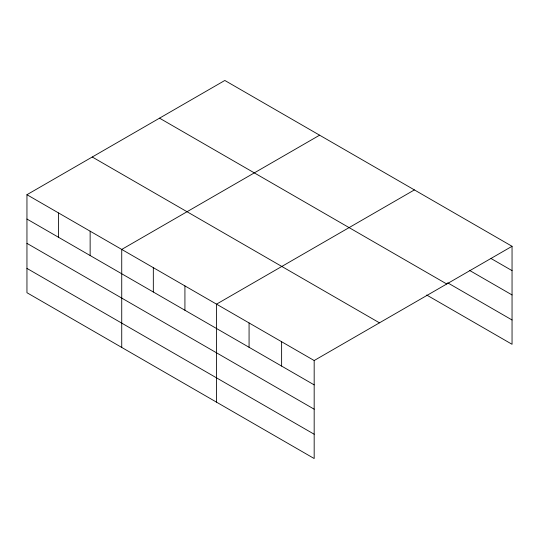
<?xml version="1.0" encoding="UTF-8"?>
<svg xmlns="http://www.w3.org/2000/svg" width="539" height="539" viewBox="0 0 539 539"><rect width="100%" height="100%" fill="white"/><g stroke="black" fill="none" stroke-linecap="round" stroke-linejoin="round"><path stroke-width="0.81" d="M26.95 194.707L314.176 360.53L314.176 458.534L26.95 292.711L26.95 194.707L224.824 80.466L512.05 246.289L512.05 344.293L426.693 295.015M319.614 135.188L121.733 249.429L121.733 347.433M414.397 189.91L216.516 304.151L216.516 402.155M314.176 360.53L512.05 246.289M491.069 258.525L512.05 270.632M469.368 270.302L512.05 294.941M447.666 282.813L512.05 319.984M159.531 118.162L446.75 283.992M92.25 157.004L379.469 322.834M26.95 219.05L314.176 384.88M26.95 243.358L314.176 409.189M26.95 268.402L314.176 434.232M281.621 341.739L281.621 366.082M249.072 322.949L249.072 347.291M184.924 285.913L184.924 310.255M153.325 267.667L153.325 292.017M90.141 231.191L90.141 255.533M58.542 212.945L58.542 237.295"/></g></svg>
